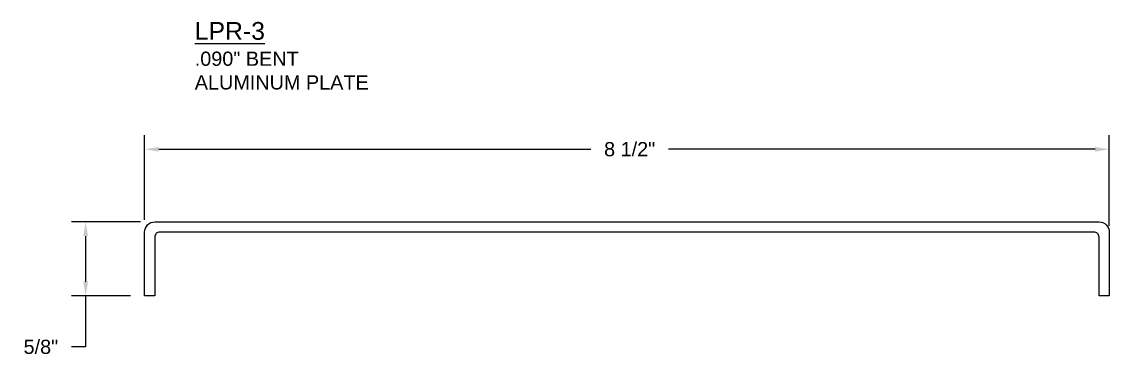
# Model space of a CAD drawing. Header units: inches. Extents: x -0.5 to 39, y 2.5 to 10.4.
# Drawn here: x 29.45 to 39.04, y 7.19 to 10.13 of the extents above; entities that cross this region are included whole.
import ezdxf

# ---------------------------------------------------------------- set-up
doc = ezdxf.new("R2010")
doc.units = ezdxf.units.IN
doc.header["$MEASUREMENT"] = 0
for name, color, linetype in [('DIMENSIONS', 3, 'Continuous'), ('METALS', 7, 'Continuous'), ('TEXT', 2, 'Continuous')]:
    doc.layers.add(name, color=color, linetype=linetype)
doc.styles.add('ARIAL', font='arial.ttf')
doc.dimstyles.new('Arial', dxfattribs={"dimtxt": 0.125, "dimasz": 0.125, "dimexe": 0.125, "dimexo": 0.125, "dimgap": 0.125, "dimtad": 0, "dimtih": 1, "dimtoh": 1, "dimdec": 4, "dimzin": 3, "dimdsep": 46, "dimlunit": 4, "dimtxsty": 'ARIAL', "dimcen": 0.125, "dimadec": 0, "dimazin": 0, "dimtfac": 1, "dimtdec": 4, "dimtofl": 0, "dimtmove": 0, "dimatfit": 3, "dimfxl": 0, "dimfrac": 2, "dimtolj": 1, "dimtzin": 0, "dimarcsym": 0})

# ---------------------------------------------------------------- blocks, each defined once
blk = doc.blocks.new('*D19')
at = {"layer": 'Defpoints', "color": 0}
for p in [(30.627, 8.3722), (30.0174, 7.7197), (30.537, 7.7197)]:
    blk.add_point(p, dxfattribs=at)
at = {"layer": 'DIMENSIONS', "color": 0, "lineweight": -2}
for p, q in [((30.502, 8.3722), (29.8924, 8.3722)), ((30.0174, 8.2472), (30.0174, 7.8447)), ((30.412, 7.7197), (29.8924, 7.7197)), ((30.0174, 7.7197), (30.0174, 7.2712)), ((30.0174, 7.2712), (29.8924, 7.2712))]:
    blk.add_line(p, q, dxfattribs=at)
at = {"layer": 'DIMENSIONS', "color": 0}
for points in [[(29.9966, 8.2472), (30.0383, 8.2472), (30.0174, 8.3722)], [(29.9966, 7.8447), (30.0383, 7.8447), (30.0174, 7.7197)]]:
    blk.add_solid(points, dxfattribs=at)
at = {"layer": 'DIMENSIONS', "color": 0, "insert": (29.6228, 7.2712), "char_height": 0.125, "attachment_point": 5, "style": 'ARIAL'}
blk.add_mtext('\\A1;5/8"', dxfattribs=at)
blk = doc.blocks.new('*D20')
at = {"layer": 'Defpoints', "color": 0}
for p in [(39.037, 9.011), (30.537, 8.2652), (39.037, 8.2117)]:
    blk.add_point(p, dxfattribs=at)
at = {"layer": 'DIMENSIONS', "color": 0, "lineweight": -2}
for p, q in [((30.537, 8.3902), (30.537, 9.136)), ((39.037, 8.3367), (39.037, 9.136)), ((30.662, 9.011), (34.4683, 9.011)), ((38.912, 9.011), (35.1534, 9.011))]:
    blk.add_line(p, q, dxfattribs=at)
at = {"layer": 'DIMENSIONS', "color": 0}
for points in [[(30.662, 9.0318), (30.662, 8.9901), (30.537, 9.011)], [(38.912, 9.0318), (38.912, 8.9901), (39.037, 9.011)]]:
    blk.add_solid(points, dxfattribs=at)
at = {"layer": 'DIMENSIONS', "color": 0, "insert": (34.8109, 9.011), "char_height": 0.125, "attachment_point": 5, "style": 'ARIAL'}
blk.add_mtext('\\A1;8 1/2"', dxfattribs=at)

msp = doc.modelspace()

# ---------------------------------------------------------------- linework, layer by layer
at = {"layer": 'METALS'}
msp.add_lwpolyline([(30.53698, 7.71969), (30.53698, 8.28219, -0.4142136), (30.62698, 8.37219), (38.947, 8.37219, -0.4142136), (39.037, 8.28219), (39.037, 7.71969), (38.947, 7.71969), (38.947, 8.23719, 0.4142136), (38.902, 8.28219), (30.67198, 8.28219, 0.4142136), (30.62698, 8.23719), (30.62698, 7.71969)], format="xyb", close=True, dxfattribs=at)

# ---------------------------------------------------------------- texts
at = {"layer": 'TEXT', "insert": (30.97878, 10.13085), "char_height": 0.15625, "width": 3.3125, "attachment_point": 1, "style": 'ARIAL'}
msp.add_mtext('{\\LLPR-3\\P\\H0.8x;\\l.090" BENT\\PALUMINUM PLATE}', dxfattribs=at)

# ---------------------------------------------------------------- dimensions: what is measured, and where the dimension line sits
at = {"layer": 'DIMENSIONS'}
dim = msp.add_linear_dim(base=(39.037, 9.01095), p1=(30.53698, 8.26519), p2=(39.037, 8.21169), dimstyle='Arial', dxfattribs=at)
dim.commit()
dim.dimension.update_dxf_attribs({"geometry": '*D20', "text_midpoint": (34.81087, 9.01095), "dimtype": 160})
dim = msp.add_linear_dim(base=(30.01745, 7.71969), p1=(30.62698, 8.37219), p2=(30.53698, 7.71969), angle=90, dimstyle='Arial', dxfattribs=at)
dim.commit()
dim.dimension.update_dxf_attribs({"geometry": '*D19', "text_midpoint": (29.62279, 7.27119), "dimtype": 160})

doc.saveas('drawing.dxf')
